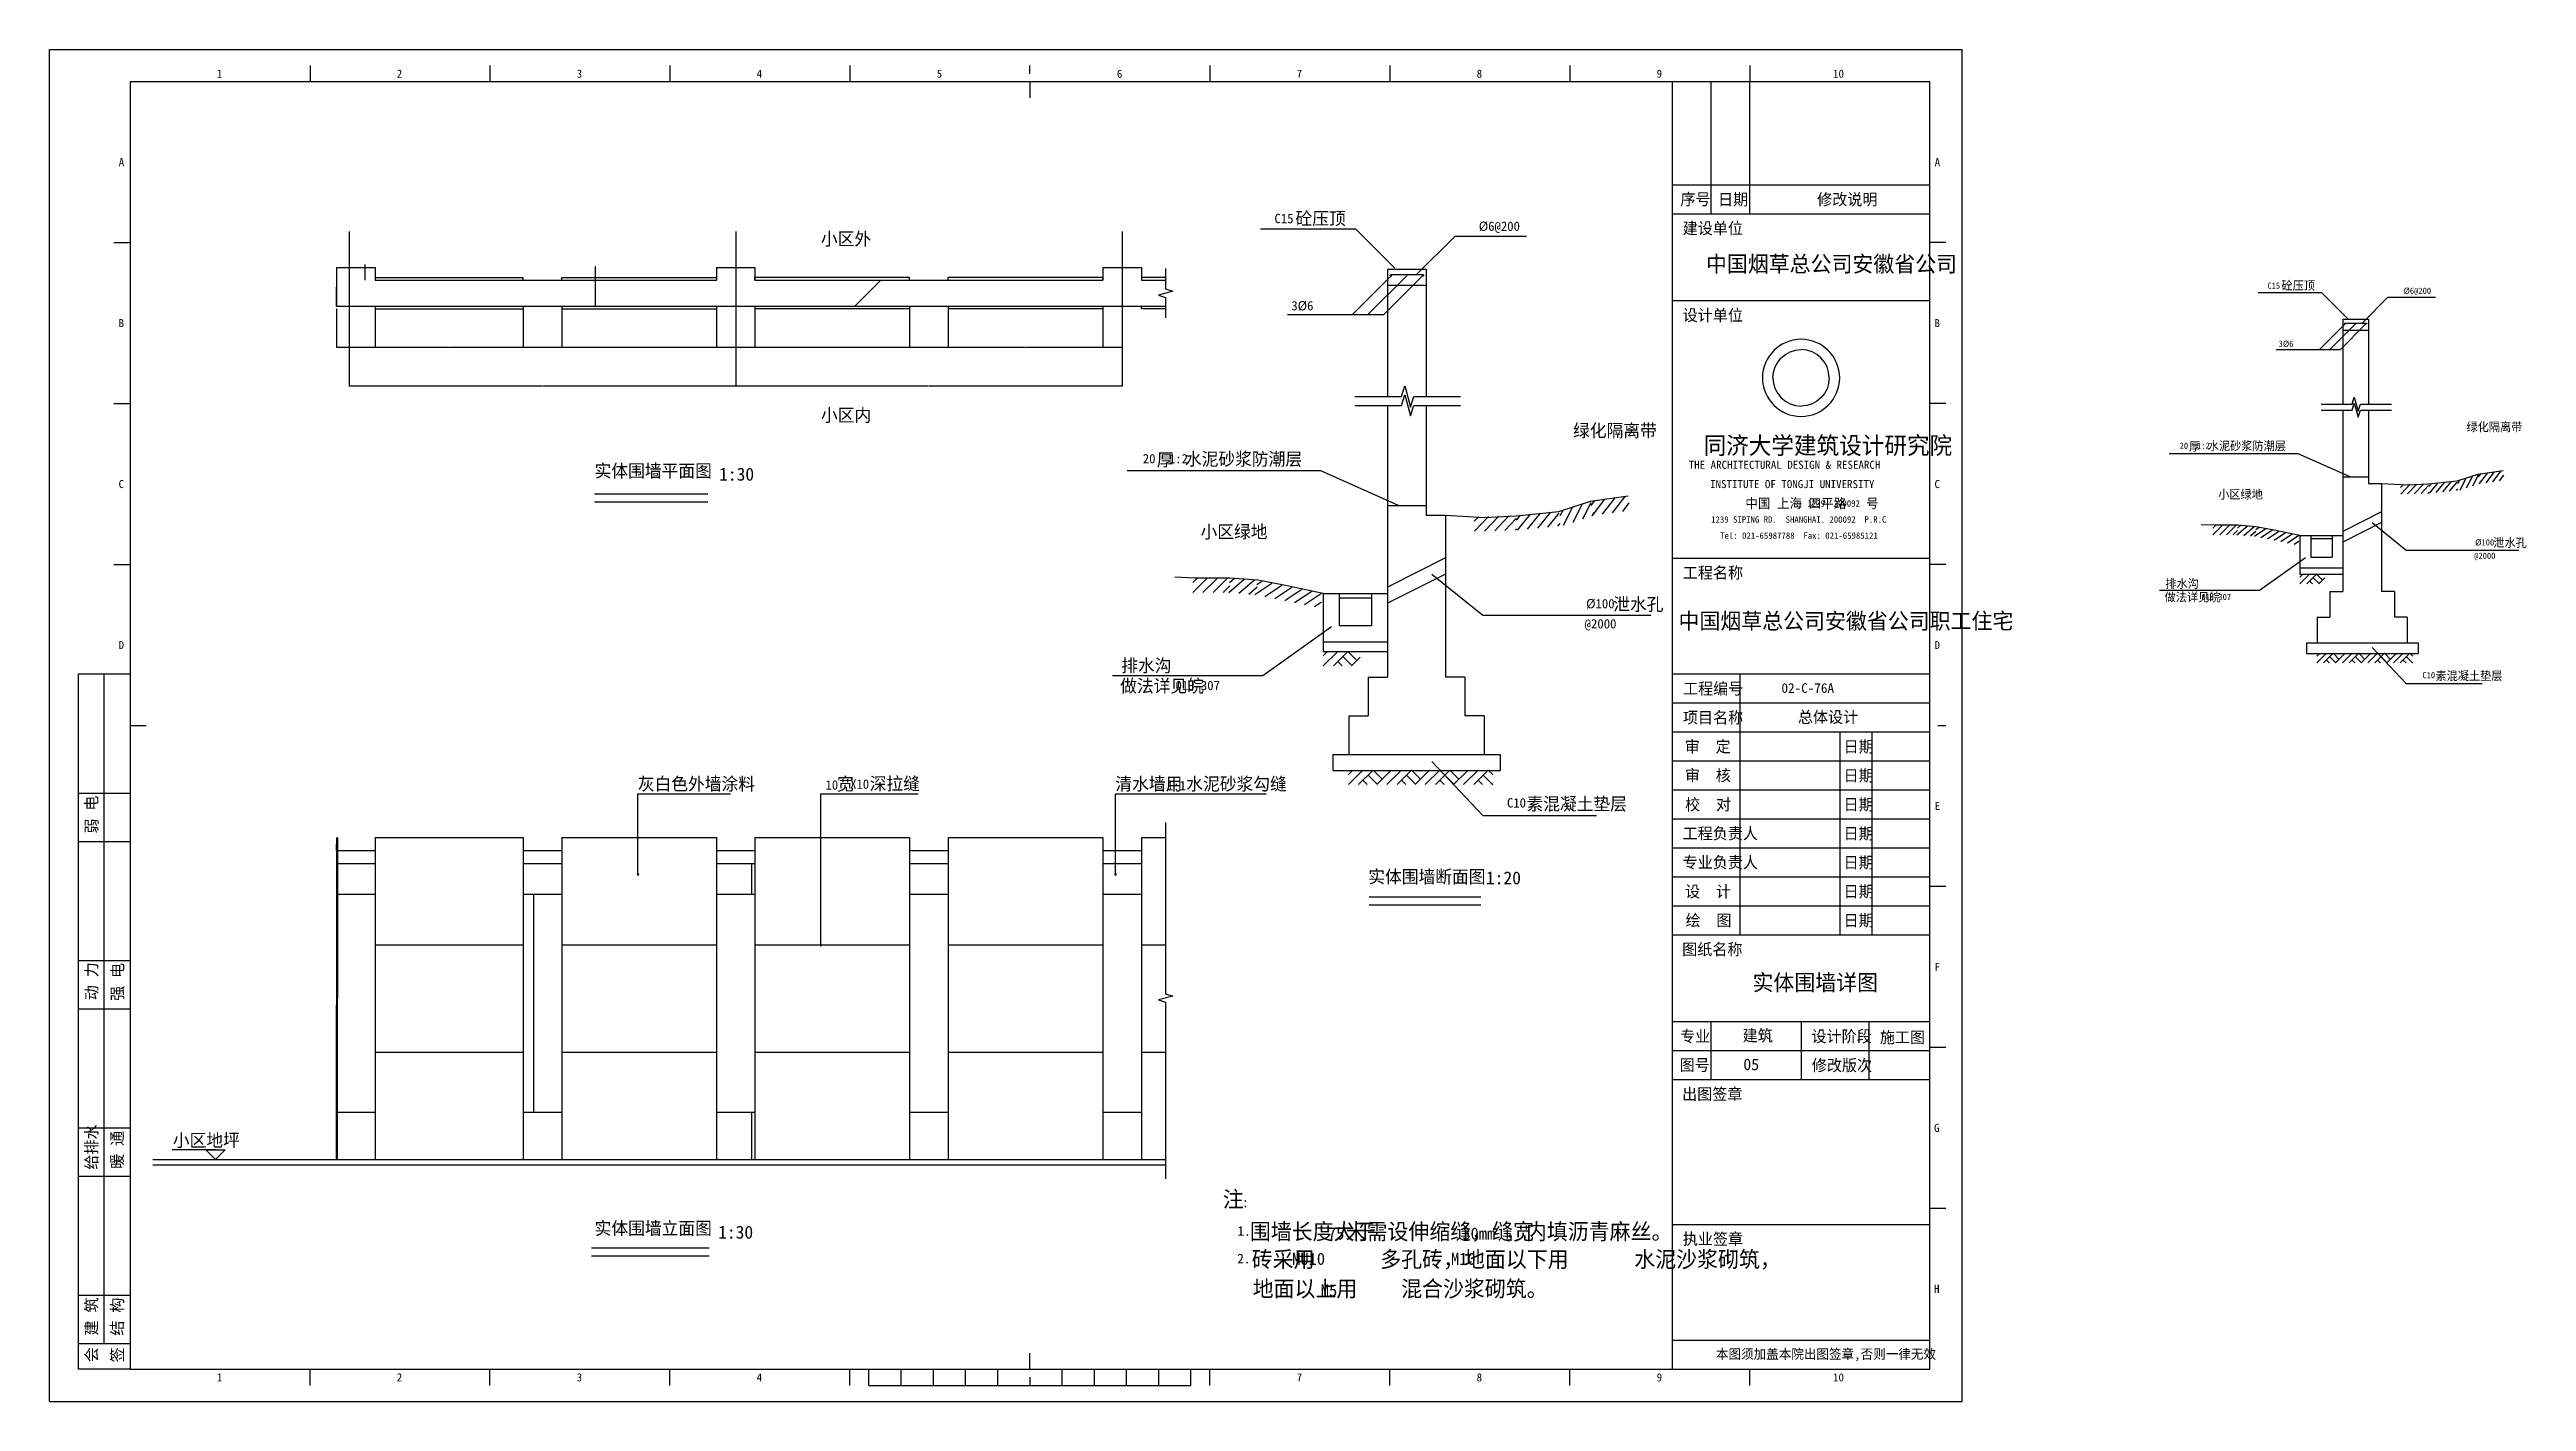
# Model space of a CAD drawing. Header units: metres. Extents: x -1760159 to -1737080, y -1843686 to -1831086.
import ezdxf

# ---------------------------------------------------------------- set-up
doc = ezdxf.new("R2010")
doc.units = ezdxf.units.M
for name, color, linetype in [('DIM-300外', 3, 'Continuous'), ('DOTE', 1, 'Continuous'), ('HATCH', 8, 'Continuous'), ('HATCH2', 9, 'Continuous'), ('HZ', 7, 'Continuous'), ('OTHER', 4, 'Continuous'), ('PUB_DIM', 3, 'Continuous'), ('PUB_HATCH', 7, 'Continuous'), ('PUB_TEXT', 7, 'Continuous'), ('TK', 247, 'Continuous'), ('WALL', 2, 'Continuous')]:
    doc.layers.add(name, color=color, linetype=linetype)
doc.dimstyles.get("Standard").update_dxf_attribs({"dimtxt": 2.5, "dimasz": 2.5, "dimexe": 1.25, "dimexo": 0.625, "dimtad": 1, "dimcen": 2.5, "dimazin": 3, "dimtfac": 1, "dimtmove": 0, "dimatfit": 3})

# ---------------------------------------------------------------- blocks, each defined once
blk = doc.blocks.new('TK-A2')
at = {"layer": 'TK'}
for p, q in [((0, 0), (0, 420)), ((0, 420), (594, 420)), ((594, 0), (594, 420)), ((80.9, 415), (80.9, 410)), ((136.8, 415), (136.8, 410)), ((192.7, 415), (192.7, 410)), ((248.6, 415), (248.6, 410)), ((304.5, 410), (304.5, 405)), ((360.4, 415), (360.4, 410)), ((416.3, 415), (416.3, 410)), ((472.2, 415), (472.2, 410)), ((516, 410), (516, 369)), ((528, 410), (528, 369)), ((528.1, 415), (528.1, 410)), ((504, 378), (584, 378)), ((20, 360), (25, 360)), ((589, 360), (584, 360)), ((20, 310), (25, 310)), ((589, 310), (584, 310)), ((20, 260), (25, 260)), ((589, 260), (584, 260)), ((17, 18), (17, 226)), ((504, 226), (584, 226)), ((525, 226), (525, 145)), ((504, 217), (584, 217)), ((25, 210), (30, 210)), ((556, 208), (556, 145)), ((566, 208), (566, 145)), ((504, 199), (584, 199)), ((9, 189), (25, 189)), ((504, 190), (584, 190)), ((504, 181), (584, 181)), ((9, 174), (25, 174)), ((504, 172), (584, 172)), ((504, 163), (584, 163)), ((504, 154), (584, 154)), ((589, 160), (584, 160)), ((9, 137), (25, 137)), ((9, 122), (25, 122)), ((504, 118), (584, 118)), ((516, 118), (516, 100)), ((544, 118), (544, 100)), ((565, 118), (565, 100)), ((504, 109), (584, 109)), ((589, 110), (584, 110)), ((9, 85), (25, 85)), ((9, 70), (25, 70)), ((504, 55), (584, 55)), ((589, 60), (584, 60)), ((9, 33), (25, 33)), ((9, 18), (25, 18)), ((504, 19), (584, 19)), ((80.9, 5), (80.9, 10)), ((136.8, 5), (136.8, 10)), ((192.7, 5), (192.7, 10)), ((248.6, 5), (248.6, 10)), ((254.5, 5), (254.5, 10)), ((264.5, 5), (264.5, 10)), ((274.5, 5), (274.5, 10)), ((284.5, 5), (284.5, 10)), ((294.5, 5), (294.5, 10)), ((304.5, 10), (304.5, 15)), ((314.5, 5), (314.5, 10)), ((324.5, 5), (324.5, 10)), ((334.5, 5), (334.5, 10)), ((344.5, 5), (344.5, 10)), ((354.5, 5), (354.5, 10)), ((360.4, 5), (360.4, 10)), ((416.3, 5), (416.3, 10)), ((472.2, 5), (472.2, 10)), ((528.1, 5), (528.1, 10)), ((0, 0), (594, 0)), ((254.5, 5), (354.5, 5))]:
    blk.add_line(p, q, dxfattribs=at)
blk.add_lwpolyline([(584, 410), (25, 410), (25, 10), (584, 10)], close=True, dxfattribs=at)
for points in [[(304.5, 412.5), (304.5, 415)], [(504, 410), (504, 10)], [(504, 369), (584, 369)], [(504, 342), (584, 342)], [(504, 262), (584, 262)], [(25, 10), (9, 10), (9, 226), (25, 226)], [(504, 208), (584, 208)], [(586.5, 210), (589, 210)], [(504, 145), (584, 145)], [(504, 100), (584, 100)], [(304.5, 7.5), (304.5, 5)]]:
    blk.add_lwpolyline(points, dxfattribs=at)
blk.add_lwpolyline([(556, 318, 0.41), (544, 330, 0.41), (532, 318, 0.41), (544, 306, 0.41)], format="xyb", close=True, dxfattribs=at)
for points in [[(535.24, 318, -0.41), (544, 326.76, -0.41)], [(552.76, 318, 0.41), (544, 326.76, 0.41)], [(535.24, 318, 0.41), (544, 309.24, 0.41)], [(552.76, 318, -0.41), (544, 309.24, -0.41)]]:
    blk.add_lwpolyline(points, format="xyb", dxfattribs=at)
for s, height, p in [('1', 2.5, (51.94, 411.25)), ('2', 2.5, (107.84, 411.25)), ('3', 2.5, (163.74, 411.25)), ('4', 2.5, (219.64, 411.25)), ('5', 2.5, (275.54, 411.25)), ('6', 2.5, (331.49, 411.2)), ('7', 2.5, (387.34, 411.25)), ('8', 2.5, (443.24, 411.25)), ('9', 2.5, (499.14, 411.25)), ('10', 2.5, (553.92, 411.25)), ('A', 2.5, (21.49, 383.75)), ('A', 2.5, (585.49, 383.75)), ('序号', 3.6, (506.54, 371.7)), ('日期', 3.6, (518.2, 371.64)), ('修改说明', 3.6, (549, 371.64)), ('建设单位', 3.6, (507.24, 362.67)), ('设计单位', 3.6, (507.22, 335.67)), ('B', 2.5, (21.44, 333.75)), ('B', 2.5, (585.44, 333.75)), ('同济大学建筑设计研究院', 5.4, (513.71, 294.3)), ('C', 2.5, (21.44, 283.75)), ('THE ARCHITECTURAL DESIGN & RESEARCH', 2.5, (509.1, 289.75)), ('INSTITUTE OF TONGJI UNIVERSITY', 2.5, (515.76, 283.75)), ('C', 2.5, (585.44, 283.75)), ('中国 上海 四平路   号    ', 3, (526.68, 277.52)), ('1239  200092 ', 2, (545.96, 278)), ('1239 SIPING RD.  SHANGHAI. 200092  P.R.C', 2, (516.07, 273)), ('Tel: 021-65987788  Fax: 021-65985121', 2, (518.86, 268)), ('工程名称', 3.6, (507.27, 255.67)), ('D', 2.5, (21.44, 233.75)), ('D', 2.5, (585.44, 233.75)), ('工程编号', 3.6, (507.33, 219.67)), ('项目名称', 3.6, (507.3, 210.67)), ('审  定', 3.6, (507.88, 201.67)), ('日期', 3.6, (557.2, 201.64)), ('审  核', 3.6, (507.94, 192.7)), ('日期', 3.6, (557.2, 192.64)), ('校  对', 3.6, (507.99, 183.67)), ('日期', 3.6, (557.2, 183.64)), ('E', 2.5, (585.49, 183.75)), ('工程负责人', 3.6, (507.21, 174.67)), ('日期', 3.6, (557.2, 174.64)), ('专业负责人', 3.6, (507.21, 165.67)), ('日期', 3.6, (557.2, 165.64)), ('设  计', 3.6, (507.99, 156.64)), ('日期', 3.6, (557.2, 156.64)), ('绘  图', 3.6, (508.13, 147.67)), ('日期', 3.6, (557.2, 147.64)), ('图纸名称', 3.6, (507.07, 138.67)), ('F', 2.5, (585.49, 133.75)), ('专业', 3.6, (506.43, 111.67)), ('设计阶段', 3.6, (547.22, 111.64)), ('图号', 3.6, (506.29, 102.73)), ('修改版次', 3.6, (547.33, 102.64)), ('出图签章', 3.6, (507.07, 93.7)), ('G', 2.5, (585.29, 83.75)), ('执业签章', 3.6, (507.27, 48.7)), ('H', 2.5, (585.29, 33.75)), ('本图须加盖本院出图签章,否则一律无效', 3, (517.57, 13.25)), ('1', 2.5, (51.94, 6.25)), ('2', 2.5, (107.84, 6.25)), ('3', 2.5, (163.74, 6.25)), ('4', 2.5, (219.64, 6.25)), ('7', 2.5, (387.34, 6.25)), ('8', 2.5, (443.24, 6.25)), ('9', 2.5, (499.14, 6.25)), ('10', 2.5, (553.92, 6.25))]:
    blk.add_text(s, height=height, dxfattribs=at).set_placement(p)
for s, p in [('弱 电', (14.86, 176.42)), ('动 力', (14.83, 124.64)), ('强 电', (22.88, 124.45)), ('给排水', (14.83, 72.02)), ('暖 通', (22.8, 72.28)), ('建 筑', (14.83, 20.5)), ('结 构', (22.83, 20.45)), ('会', (14.83, 12.2)), ('签', (22.83, 12.14))]:
    blk.add_text(s, height=3.6, rotation=90, dxfattribs=at).set_placement(p)
blk = doc.blocks.new('000')
at = {"layer": 'DIM-300外'}
for p, q in [((-1738987.74, -1833352.99), (-1739580.35, -1833352.99)), ((-1738987.74, -1833352.99), (-1738746.11, -1833594.62)), ((-1738370.9, -1833395.06), (-1738612.53, -1833636.7)), ((-1738370.9, -1833395.06), (-1737927.27, -1833395.06)), ((-1738770.01, -1833643.92), (-1739011.64, -1833885.55)), ((-1738674.39, -1833643.92), (-1738916.02, -1833885.55)), ((-1738575.52, -1833643.92), (-1738817.15, -1833885.55)), ((-1738817.15, -1833885.55), (-1739413.22, -1833885.55))]:
    blk.add_line(p, q, dxfattribs=at)
at = {"layer": 'HATCH'}
for p, q in [((-1737726.87, -1835106.19), (-1737529.99, -1835042.39)), ((-1737699.12, -1835191.81), (-1737641.25, -1835078.44)), ((-1737639.19, -1835172.38), (-1737581.32, -1835059.02)), ((-1737579.26, -1835152.96), (-1737527.2, -1835050.98)), ((-1737529.99, -1835042.39), (-1737295.85, -1835010.48)), ((-1737526.34, -1835069.14), (-1737503.23, -1835038.74)), ((-1737517.83, -1835131.56), (-1737440.81, -1835030.23)), ((-1737455.41, -1835123.06), (-1737378.39, -1835021.73)), ((-1737392.99, -1835114.55), (-1737315.96, -1835013.22)), ((-1737330.56, -1835106.04), (-1737290.09, -1835052.79)), ((-1738253.05, -1835166.77), (-1738226.78, -1835139.05)), ((-1738251.36, -1835229.74), (-1738163.8, -1835137.36)), ((-1738189.82, -1835143.41), (-1737992.93, -1835132.78)), ((-1738188.38, -1835228.05), (-1738100.83, -1835135.67)), ((-1738125.4, -1835226.36), (-1738037.85, -1835133.98)), ((-1738062.42, -1835224.67), (-1737992.45, -1835150.84)), ((-1737999.45, -1835222.99), (-1737990.76, -1835213.82)), ((-1737992.93, -1835132.78), (-1737726.87, -1835106.19)), ((-1737990.25, -1835159.64), (-1737966.07, -1835130.09)), ((-1737983.98, -1835222.33), (-1737903.38, -1835123.83)), ((-1737921.3, -1835216.07), (-1737840.69, -1835117.56)), ((-1737858.61, -1835209.8), (-1737778, -1835111.3)), ((-1737795.92, -1835203.54), (-1737725.72, -1835117.74)), ((-1737733.23, -1835197.27), (-1737719.45, -1835180.43)), ((-1737718.55, -1835131.87), (-1737701.18, -1835097.87)), ((-1737519.33, -1835133.54), (-1737507.78, -1835110.91))]:
    blk.add_line(p, q, dxfattribs=at)
at = {"layer": 'HATCH2'}
for p, q in [((-1740001.17, -1835609.98), (-1739910.96, -1835520.19)), ((-1740001.02, -1835546.98), (-1739973.96, -1835520.04)), ((-1739771.03, -1835520.51), (-1739988.27, -1835520.51)), ((-1739938.17, -1835610.12), (-1739847.96, -1835520.33)), ((-1739875.17, -1835610.27), (-1739784.96, -1835520.48)), ((-1739777.73, -1835610.26), (-1739681.28, -1835527.2)), ((-1739773.04, -1835547.43), (-1739744.11, -1835522.52)), ((-1739597.77, -1835533.43), (-1739771.03, -1835520.51)), ((-1739714.9, -1835614.94), (-1739618.46, -1835531.89)), ((-1739603.12, -1835559.89), (-1739571.3, -1835538.78)), ((-1739434.84, -1835564.44), (-1739597.77, -1835533.43)), ((-1739812.17, -1835610.41), (-1739771.15, -1835569.58)), ((-1739652.08, -1835619.63), (-1739600.91, -1835575.56)), ((-1739615.6, -1835621.64), (-1739509.55, -1835551.26)), ((-1739553.85, -1835634.13), (-1739447.8, -1835563.75)), ((-1739492.1, -1835646.61), (-1739386.05, -1835576.24)), ((-1739190.84, -1835615.71), (-1739434.84, -1835564.44)), ((-1739430.35, -1835659.1), (-1739324.3, -1835588.72)), ((-1739368.6, -1835671.59), (-1739262.55, -1835601.21)), ((-1739306.85, -1835684.07), (-1739200.8, -1835613.69)), ((-1739245.1, -1835696.56), (-1739201.32, -1835667.5))]:
    blk.add_line(p, q, dxfattribs=at)
at = {"layer": 'OTHER'}
for p, q in [((-1738994.28, -1834391.8), (-1738705.6, -1834391.8)), ((-1738994.28, -1834447.36), (-1738705.6, -1834447.36)), ((-1738705.6, -1834391.8), (-1738684.6, -1834325.8)), ((-1738705.6, -1834447.36), (-1738684.6, -1834381.36)), ((-1738684.6, -1834325.8), (-1738648.6, -1834457.8)), ((-1738684.6, -1834381.36), (-1738648.6, -1834513.36)), ((-1738648.6, -1834457.8), (-1738627.6, -1834391.8)), ((-1738648.6, -1834513.36), (-1738627.6, -1834447.36)), ((-1738627.6, -1834391.8), (-1738338.93, -1834391.8)), ((-1738627.6, -1834447.36), (-1738338.93, -1834447.36)), ((-1738430.84, -1835129.7), (-1738189.82, -1835143.41)), ((-1739988.27, -1835520.51), (-1740112.4, -1835515.34)), ((-1738430.84, -1835395.43), (-1738790.84, -1835577.29)), ((-1738430.84, -1835495.43), (-1738790.84, -1835677.29)), ((-1739090.84, -1835615.71), (-1738890.84, -1835615.71)), ((-1739090.84, -1835643.68), (-1738890.84, -1835643.68))]:
    blk.add_line(p, q, dxfattribs=at)
at = {"layer": 'PUB_DIM'}
for p, q in [((-1739206.55, -1834854.94), (-1740407.83, -1834854.94)), ((-1738724.05, -1835069.7), (-1739206.55, -1834854.94)), ((-1739138.72, -1835823.84), (-1739566.21, -1836128.19)), ((-1739566.21, -1836128.19), (-1740499.87, -1836128.19))]:
    blk.add_line(p, q, dxfattribs=at)
for points in [[(-1738517.21, -1835495.5), (-1738200.12, -1835750.64), (-1737155.41, -1835750.64)], [(-1738517.21, -1836659.24), (-1738200.12, -1836995), (-1737493.31, -1836995)]]:
    blk.add_lwpolyline(points, dxfattribs=at)
at = {"layer": 'PUB_HATCH'}
for p, q in [((-1739190.84, -1836002.71), (-1739163.84, -1835975.71)), ((-1739190.84, -1836065.71), (-1739100.84, -1835975.71)), ((-1739127.84, -1836065.71), (-1739037.84, -1835975.71)), ((-1739037.84, -1835975.71), (-1738981.59, -1836031.96)), ((-1739100.84, -1836038.71), (-1739073.84, -1836065.71)), ((-1739069.34, -1836007.21), (-1739013.09, -1836063.46)), ((-1739015.34, -1836065.71), (-1738960.49, -1836010.85)), ((-1739034.06, -1836740.42), (-1739007.06, -1836713.42)), ((-1739034.06, -1836803.42), (-1738944.06, -1836713.42)), ((-1738971.06, -1836803.42), (-1738881.06, -1836713.42)), ((-1738912.56, -1836744.92), (-1738856.31, -1836801.17)), ((-1738881.06, -1836713.42), (-1738824.81, -1836769.67)), ((-1738858.56, -1836803.42), (-1738768.56, -1836713.42)), ((-1738795.56, -1836803.42), (-1738705.56, -1836713.42)), ((-1738732.56, -1836803.42), (-1738642.56, -1836713.42)), ((-1738674.06, -1836744.92), (-1738617.81, -1836801.17)), ((-1738642.56, -1836713.42), (-1738586.31, -1836769.67)), ((-1738620.06, -1836803.42), (-1738530.06, -1836713.42)), ((-1738557.06, -1836803.42), (-1738467.06, -1836713.42)), ((-1738494.06, -1836803.42), (-1738404.06, -1836713.42)), ((-1738435.56, -1836744.92), (-1738379.31, -1836801.17)), ((-1738404.06, -1836713.42), (-1738347.81, -1836769.67)), ((-1738381.56, -1836803.42), (-1738291.56, -1836713.42)), ((-1738318.56, -1836803.42), (-1738228.56, -1836713.42)), ((-1738255.56, -1836803.42), (-1738165.56, -1836713.42)), ((-1738197.06, -1836744.92), (-1738140.81, -1836801.17)), ((-1738165.56, -1836713.42), (-1738137.7, -1836741.28)), ((-1738944.06, -1836776.42), (-1738917.06, -1836803.42)), ((-1738705.56, -1836776.42), (-1738678.56, -1836803.42)), ((-1738467.06, -1836776.42), (-1738440.06, -1836803.42)), ((-1738228.56, -1836776.42), (-1738201.56, -1836803.42)), ((-1738143.06, -1836803.42), (-1738137.7, -1836798.05))]:
    blk.add_line(p, q, dxfattribs=at)
at = {"layer": 'PUB_TEXT'}
blk.add_lwpolyline([(-1738765.49, -1833643.76), (-1738770.08, -1833643.76, -0.95), (-1738770.88, -1833635.07), (-1738570.81, -1833635.07, -0.95), (-1738571.61, -1833643.76), (-1738576.2, -1833643.76)], format="xyb", dxfattribs=at)
for points in [[(-1738771.7, -1833639.25, 1), (-1738768.7, -1833639.25, 1)], [(-1738672.41, -1833639.25, 1), (-1738669.41, -1833639.25, 1)], [(-1738569.99, -1833639.25, -1), (-1738572.99, -1833639.25, -1)]]:
    blk.add_lwpolyline(points, format="xyb", close=True, dxfattribs=at)
at = {"layer": 'WALL'}
for p, q in [((-1738790.84, -1833600.22), (-1738790.84, -1834391.8)), ((-1738790.84, -1833600.22), (-1738550.84, -1833600.22)), ((-1738550.84, -1833600.22), (-1738550.84, -1834391.8)), ((-1738790.84, -1833700.22), (-1738550.84, -1833700.22)), ((-1738790.84, -1834447.36), (-1738790.84, -1836135.71)), ((-1738550.84, -1834447.36), (-1738550.84, -1835129.7)), ((-1738790.84, -1835069.7), (-1738550.84, -1835069.7)), ((-1738550.84, -1835129.7), (-1738430.84, -1835129.7)), ((-1738430.84, -1835129.7), (-1738430.84, -1836135.71)), ((-1739190.84, -1835615.71), (-1739090.84, -1835615.71)), ((-1739190.84, -1835615.71), (-1739190.84, -1835975.71)), ((-1739090.84, -1835615.71), (-1739090.84, -1835815.71)), ((-1738890.84, -1835615.71), (-1738890.84, -1835815.71)), ((-1738890.84, -1835615.71), (-1738790.84, -1835615.71)), ((-1739090.84, -1835815.71), (-1738890.84, -1835815.71)), ((-1739190.84, -1835915.71), (-1738790.84, -1835915.71)), ((-1739190.84, -1835975.71), (-1738790.84, -1835975.71)), ((-1738910.84, -1836135.71), (-1738790.84, -1836135.71)), ((-1738910.84, -1836135.71), (-1738910.84, -1836375.71)), ((-1738310.84, -1836135.71), (-1738430.84, -1836135.71)), ((-1738310.84, -1836135.71), (-1738310.84, -1836375.71)), ((-1739030.84, -1836375.71), (-1738910.84, -1836375.71)), ((-1739030.84, -1836375.71), (-1739030.84, -1836615.71)), ((-1738190.84, -1836375.71), (-1738310.84, -1836375.71)), ((-1738190.84, -1836375.71), (-1738190.84, -1836615.71)), ((-1739130.84, -1836615.71), (-1738090.84, -1836615.71)), ((-1739130.84, -1836615.71), (-1739130.84, -1836715.71)), ((-1738090.84, -1836615.71), (-1738090.84, -1836715.71)), ((-1739130.84, -1836715.71), (-1738090.84, -1836715.71))]:
    blk.add_line(p, q, dxfattribs=at)
at = {"layer": 'PUB_TEXT'}
for s, height, p in [('砼压顶', 80, (-1739363.04, -1833325.62)), ('C15', 58, (-1739493.8, -1833315.39)), ('%%c6@200', 58, (-1738224.74, -1833363.23)), ('3%%c6', 58, (-1739388.99, -1833857.35)), ('绿化隔离带', 80, (-1737638.94, -1834643.82)), ('20', 58, (-1740311.57, -1834807.4)), ('厚', 80, (-1740224.74, -1834824.99)), ('1:2', 58, (-1740149.33, -1834807.4)), ('水泥砂浆防潮层', 80, (-1740050.01, -1834820.6)), ('小区绿地', 80, (-1739952.94, -1835272.39)), ('%%c100', 58, (-1737557.92, -1835708.37)), ('泄水孔', 80, (-1737389.14, -1835722.93)), ('@2000', 58, (-1737566.97, -1835833.32)), ('做法详见皖', 80, (-1740452.12, -1836230.47)), ('排水沟', 80, (-1740445.32, -1836104.39)), ('01J-307', 58, (-1740108.48, -1836216.78)), ('C10', 58, (-1738049.61, -1836946)), ('素混凝土垫层', 80, (-1737928.49, -1836963.19))]:
    blk.add_text(s, height=height, dxfattribs=at).set_placement(p)
blk = doc.blocks.new('*D1')
for p, q in [((-1753766.02, -1833740.71), (-1753766.02, -1834222.43)), ((-1750166.02, -1833740.71), (-1750166.02, -1834222.43)), ((-1751968.02, -1834222.43), (-1753766.27, -1834222.43)), ((-1750165.77, -1834222.43), (-1751964.02, -1834222.43))]:
    blk.add_line(p, q)
at = {"layer": 'Defpoints'}
for p in [(-1753766.02, -1833740.71), (-1750166.02, -1833740.71), (-1750166.02, -1834222.43)]:
    blk.add_point(p, dxfattribs=at)
at = {"layer": 'PUB_DIM', "insert": (-1751966.02, -1834222.43), "char_height": 1, "attachment_point": 5}
blk.add_mtext('3600', dxfattribs=at)
blk = doc.blocks.new('*D2')
for p, q in [((-1757366.02, -1833740.71), (-1757366.02, -1834222.43)), ((-1753766.02, -1833740.71), (-1753766.02, -1834222.43)), ((-1755568.02, -1834222.43), (-1757366.27, -1834222.43)), ((-1753765.77, -1834222.43), (-1755564.02, -1834222.43))]:
    blk.add_line(p, q)
at = {"layer": 'Defpoints'}
for p in [(-1757366.02, -1833740.71), (-1753766.02, -1833740.71), (-1753766.02, -1834222.43)]:
    blk.add_point(p, dxfattribs=at)
at = {"layer": 'PUB_DIM', "insert": (-1755566.02, -1834222.43), "char_height": 1, "attachment_point": 5}
blk.add_mtext('3600', dxfattribs=at)
blk = doc.blocks.new('*D3')
for p, q in [((-1757486.02, -1838431.23), (-1757486.02, -1838491.23)), ((-1757486.27, -1838491.23), (-1757486.52, -1838491.23)), ((-1757486.02, -1838551.23), (-1757486.02, -1838491.23)), ((-1757486.02, -1838491.23), (-1757486.02, -1838491.23)), ((-1757485.77, -1838491.23), (-1757485.52, -1838491.23))]:
    blk.add_line(p, q)
at = {"layer": 'Defpoints'}
for p in [(-1757486.02, -1838431.23), (-1757486.02, -1838491.23), (-1757486.02, -1838551.23)]:
    blk.add_point(p, dxfattribs=at)
at = {"layer": 'PUB_DIM', "insert": (-1757486.02, -1838490.105), "char_height": 1, "attachment_point": 5}
blk.add_mtext('0', dxfattribs=at)
blk = doc.blocks.new('*D4')
for p, q in [((-1757486.02, -1838551.23), (-1757486.02, -1839991.23)), ((-1757486.27, -1839991.23), (-1757486.52, -1839991.23)), ((-1757486.02, -1841431.23), (-1757486.02, -1839991.23)), ((-1757486.02, -1839991.23), (-1757486.02, -1839991.23)), ((-1757485.77, -1839991.23), (-1757485.52, -1839991.23))]:
    blk.add_line(p, q)
at = {"layer": 'Defpoints'}
for p in [(-1757486.02, -1838551.23), (-1757486.02, -1839991.23), (-1757486.02, -1841431.23)]:
    blk.add_point(p, dxfattribs=at)
at = {"layer": 'PUB_DIM', "insert": (-1757486.02, -1839990.105), "char_height": 1, "attachment_point": 5}
blk.add_mtext('0', dxfattribs=at)
blk = doc.blocks.new('*D5')
for p, q in [((-1757477.58, -1838431.23), (-1757477.58, -1839931.23)), ((-1757477.83, -1839931.23), (-1757478.08, -1839931.23)), ((-1757477.58, -1841431.23), (-1757477.58, -1839931.23)), ((-1757477.58, -1839931.23), (-1757477.58, -1839931.23)), ((-1757477.33, -1839931.23), (-1757477.08, -1839931.23))]:
    blk.add_line(p, q)
at = {"layer": 'Defpoints'}
for p in [(-1757477.58, -1838431.23), (-1757477.58, -1839931.23), (-1757477.58, -1841431.23)]:
    blk.add_point(p, dxfattribs=at)
at = {"layer": 'PUB_DIM', "insert": (-1757477.58, -1839930.105), "char_height": 1, "attachment_point": 5}
blk.add_mtext('0', dxfattribs=at)
blk = doc.blocks.new('*D6')
for p, q in [((-1757486.02, -1833116.8), (-1757486.02, -1833296.8)), ((-1757486.27, -1833296.8), (-1757486.52, -1833296.8)), ((-1757486.02, -1833476.8), (-1757486.02, -1833296.8)), ((-1757486.02, -1833296.8), (-1757486.02, -1833296.8)), ((-1757485.77, -1833296.8), (-1757485.52, -1833296.8))]:
    blk.add_line(p, q)
at = {"layer": 'Defpoints'}
for p in [(-1757486.02, -1833116.8), (-1757486.02, -1833296.8), (-1757486.02, -1833476.8)]:
    blk.add_point(p, dxfattribs=at)
at = {"layer": 'PUB_DIM', "insert": (-1757486.02, -1833295.675), "char_height": 1, "attachment_point": 5}
blk.add_mtext('0', dxfattribs=at)
blk = doc.blocks.new('*D7')
for p, q in [((-1757218.42, -1833089.55), (-1757218.67, -1833089.55)), ((-1757218.17, -1833116.8), (-1757218.17, -1833089.55)), ((-1757218.17, -1833236.8), (-1757218.17, -1833089.55)), ((-1757218.17, -1833089.55), (-1757218.17, -1833089.55)), ((-1757217.92, -1833089.55), (-1757217.67, -1833089.55))]:
    blk.add_line(p, q)
at = {"layer": 'Defpoints'}
for p in [(-1757218.17, -1833089.55), (-1757218.17, -1833116.8), (-1757218.17, -1833236.8)]:
    blk.add_point(p, dxfattribs=at)
at = {"layer": 'PUB_DIM', "insert": (-1757218.17, -1833088.425), "char_height": 1, "attachment_point": 5}
blk.add_mtext('0', dxfattribs=at)
blk = doc.blocks.new('*D8')
for p, q in [((-1757486.02, -1833501.8), (-1757486.02, -1833859.63)), ((-1757366.02, -1833501.8), (-1757366.02, -1833859.63)), ((-1757485.77, -1833859.63), (-1757427.52, -1833859.63)), ((-1757424.52, -1833859.63), (-1757366.27, -1833859.63))]:
    blk.add_line(p, q)
at = {"layer": 'Defpoints'}
for p in [(-1757486.02, -1833501.8), (-1757366.02, -1833501.8), (-1757486.02, -1833859.63)]:
    blk.add_point(p, dxfattribs=at)
at = {"layer": 'PUB_DIM', "insert": (-1757426.02, -1833859.63), "char_height": 1, "attachment_point": 5}
blk.add_mtext('120', dxfattribs=at)
blk = doc.blocks.new('*D9')
for p, q in [((-1757366.02, -1833501.8), (-1757366.02, -1833859.63)), ((-1757126.02, -1833501.8), (-1757126.02, -1833859.63)), ((-1757365.77, -1833859.63), (-1757247.52, -1833859.63)), ((-1757244.52, -1833859.63), (-1757126.27, -1833859.63))]:
    blk.add_line(p, q)
at = {"layer": 'Defpoints'}
for p in [(-1757366.02, -1833501.8), (-1757126.02, -1833501.8), (-1757366.02, -1833859.63)]:
    blk.add_point(p, dxfattribs=at)
at = {"layer": 'PUB_DIM', "insert": (-1757246.02, -1833859.63), "char_height": 1, "attachment_point": 5}
blk.add_mtext('240', dxfattribs=at)
blk = doc.blocks.new('*D10')
for p, q in [((-1757126.02, -1833501.8), (-1757126.02, -1833859.63)), ((-1755746.02, -1833501.8), (-1755746.02, -1833859.63)), ((-1757125.77, -1833859.63), (-1756438.02, -1833859.63)), ((-1756434.02, -1833859.63), (-1755746.27, -1833859.63))]:
    blk.add_line(p, q)
at = {"layer": 'Defpoints'}
for p in [(-1757126.02, -1833501.8), (-1755746.02, -1833501.8), (-1757126.02, -1833859.63)]:
    blk.add_point(p, dxfattribs=at)
at = {"layer": 'PUB_DIM', "insert": (-1756436.02, -1833859.63), "char_height": 1, "attachment_point": 5}
blk.add_mtext('1380', dxfattribs=at)
blk = doc.blocks.new('*D11')
for p, q in [((-1755746.02, -1833501.8), (-1755746.02, -1833859.63)), ((-1755386.02, -1833501.8), (-1755386.02, -1833859.63)), ((-1755745.77, -1833859.63), (-1755567.52, -1833859.63)), ((-1755564.52, -1833859.63), (-1755386.27, -1833859.63))]:
    blk.add_line(p, q)
at = {"layer": 'Defpoints'}
for p in [(-1755746.02, -1833501.8), (-1755386.02, -1833501.8), (-1755746.02, -1833859.63)]:
    blk.add_point(p, dxfattribs=at)
at = {"layer": 'PUB_DIM', "insert": (-1755566.02, -1833859.63), "char_height": 1, "attachment_point": 5}
blk.add_mtext('360', dxfattribs=at)
blk = doc.blocks.new('*D12')
for p, q in [((-1755386.02, -1833501.8), (-1755386.02, -1833859.63)), ((-1753946.02, -1833501.8), (-1753946.02, -1833859.63)), ((-1755385.77, -1833859.63), (-1754668.02, -1833859.63)), ((-1754664.02, -1833859.63), (-1753946.27, -1833859.63))]:
    blk.add_line(p, q)
at = {"layer": 'Defpoints'}
for p in [(-1755386.02, -1833501.8), (-1753946.02, -1833501.8), (-1755386.02, -1833859.63)]:
    blk.add_point(p, dxfattribs=at)
at = {"layer": 'PUB_DIM', "insert": (-1754666.02, -1833859.63), "char_height": 1, "attachment_point": 5}
blk.add_mtext('1440', dxfattribs=at)
blk = doc.blocks.new('*D13')
for p, q in [((-1753946.02, -1833501.8), (-1753946.02, -1833859.63)), ((-1753766.02, -1833501.8), (-1753766.02, -1833859.63)), ((-1753945.77, -1833859.63), (-1753857.52, -1833859.63)), ((-1753854.52, -1833859.63), (-1753766.27, -1833859.63))]:
    blk.add_line(p, q)
at = {"layer": 'Defpoints'}
for p in [(-1753946.02, -1833501.8), (-1753766.02, -1833501.8), (-1753946.02, -1833859.63)]:
    blk.add_point(p, dxfattribs=at)
at = {"layer": 'PUB_DIM', "insert": (-1753856.02, -1833859.63), "char_height": 1, "attachment_point": 5}
blk.add_mtext('180', dxfattribs=at)
blk = doc.blocks.new('*D14')
for p, q in [((-1753766.02, -1833501.8), (-1753766.02, -1833859.63)), ((-1753586.02, -1833501.8), (-1753586.02, -1833859.63)), ((-1753765.77, -1833859.63), (-1753677.52, -1833859.63)), ((-1753674.52, -1833859.63), (-1753586.27, -1833859.63))]:
    blk.add_line(p, q)
at = {"layer": 'Defpoints'}
for p in [(-1753766.02, -1833501.8), (-1753586.02, -1833501.8), (-1753766.02, -1833859.63)]:
    blk.add_point(p, dxfattribs=at)
at = {"layer": 'PUB_DIM', "insert": (-1753676.02, -1833859.63), "char_height": 1, "attachment_point": 5}
blk.add_mtext('180', dxfattribs=at)
blk = doc.blocks.new('*D15')
for p, q in [((-1753586.02, -1833501.8), (-1753586.02, -1833859.63)), ((-1752146.02, -1833501.8), (-1752146.02, -1833859.63)), ((-1753585.77, -1833859.63), (-1752868.02, -1833859.63)), ((-1752864.02, -1833859.63), (-1752146.27, -1833859.63))]:
    blk.add_line(p, q)
at = {"layer": 'Defpoints'}
for p in [(-1753586.02, -1833501.8), (-1752146.02, -1833501.8), (-1753586.02, -1833859.63)]:
    blk.add_point(p, dxfattribs=at)
at = {"layer": 'PUB_DIM', "insert": (-1752866.02, -1833859.63), "char_height": 1, "attachment_point": 5}
blk.add_mtext('1440', dxfattribs=at)
blk = doc.blocks.new('*D16')
for p, q in [((-1752146.02, -1833501.8), (-1752146.02, -1833859.63)), ((-1751786.02, -1833501.8), (-1751786.02, -1833859.63)), ((-1752145.77, -1833859.63), (-1751967.52, -1833859.63)), ((-1751964.52, -1833859.63), (-1751786.27, -1833859.63))]:
    blk.add_line(p, q)
at = {"layer": 'Defpoints'}
for p in [(-1752146.02, -1833501.8), (-1751786.02, -1833501.8), (-1752146.02, -1833859.63)]:
    blk.add_point(p, dxfattribs=at)
at = {"layer": 'PUB_DIM', "insert": (-1751966.02, -1833859.63), "char_height": 1, "attachment_point": 5}
blk.add_mtext('360', dxfattribs=at)
blk = doc.blocks.new('*D17')
for p, q in [((-1751786.02, -1833501.8), (-1751786.02, -1833859.63)), ((-1750346.02, -1833501.8), (-1750346.02, -1833859.63)), ((-1751785.77, -1833859.63), (-1751068.02, -1833859.63)), ((-1751064.02, -1833859.63), (-1750346.27, -1833859.63))]:
    blk.add_line(p, q)
at = {"layer": 'Defpoints'}
for p in [(-1751786.02, -1833501.8), (-1750346.02, -1833501.8), (-1751786.02, -1833859.63)]:
    blk.add_point(p, dxfattribs=at)
at = {"layer": 'PUB_DIM', "insert": (-1751066.02, -1833859.63), "char_height": 1, "attachment_point": 5}
blk.add_mtext('1440', dxfattribs=at)
blk = doc.blocks.new('*D18')
for p, q in [((-1750346.02, -1833501.8), (-1750346.02, -1833859.63)), ((-1750166.02, -1833501.8), (-1750166.02, -1833859.63)), ((-1750345.77, -1833859.63), (-1750257.52, -1833859.63)), ((-1750254.52, -1833859.63), (-1750166.27, -1833859.63))]:
    blk.add_line(p, q)
at = {"layer": 'Defpoints'}
for p in [(-1750346.02, -1833501.8), (-1750166.02, -1833501.8), (-1750346.02, -1833859.63)]:
    blk.add_point(p, dxfattribs=at)
at = {"layer": 'PUB_DIM', "insert": (-1750256.02, -1833859.63), "char_height": 1, "attachment_point": 5}
blk.add_mtext('180', dxfattribs=at)
blk = doc.blocks.new('*D19')
for p, q in [((-1755071.18, -1833107.27), (-1755071.43, -1833107.27)), ((-1755070.93, -1833236.8), (-1755070.93, -1833107.27)), ((-1755070.93, -1833476.8), (-1755070.93, -1833107.27)), ((-1755070.93, -1833107.27), (-1755070.93, -1833107.27)), ((-1755070.68, -1833107.27), (-1755070.43, -1833107.27))]:
    blk.add_line(p, q)
at = {"layer": 'Defpoints'}
for p in [(-1755070.93, -1833107.27), (-1755070.93, -1833236.8), (-1755070.93, -1833476.8)]:
    blk.add_point(p, dxfattribs=at)
at = {"layer": 'PUB_DIM', "insert": (-1755070.93, -1833106.145), "char_height": 1, "attachment_point": 5}
blk.add_mtext('0', dxfattribs=at)

msp = doc.modelspace()

# ---------------------------------------------------------------- hatches: boundary and pattern name
at = {"layer": 'HATCH'}
h = msp.add_hatch(dxfattribs=at)
h.set_pattern_fill('ANSI31', scale=1500)
h.paths.add_polyline_path([(-1757126.02, -1833236.8), (-1757126.02, -1833116.8), (-1757366.02, -1833116.8), (-1757366.02, -1833476.8), (-1753766.02, -1833476.8), (-1753766.02, -1833116.8), (-1753946.02, -1833116.8), (-1753946.02, -1833236.8)])
h.paths.add_polyline_path([(-1753586.02, -1833236.8), (-1753586.02, -1833211.8), (-1753586.02, -1833116.8), (-1753766.02, -1833116.8), (-1753766.02, -1833476.8), (-1750166.02, -1833476.8), (-1750166.02, -1833116.8), (-1750346.02, -1833116.8), (-1750346.02, -1833236.8)])
h.paths.add_polyline_path([(-1749986.02, -1833236.8), (-1749986.02, -1833211.8), (-1749986.02, -1833116.8), (-1750166.02, -1833116.8), (-1750166.02, -1833476.8), (-1749760.27, -1833476.8), (-1749760.27, -1833434.3), (-1749870.27, -1833399.3), (-1749650.27, -1833339.3), (-1749760.27, -1833304.3), (-1749760.27, -1833236.8)])
h.paths.add_polyline_path([(-1757366.02, -1833116.8), (-1757486.02, -1833116.8), (-1757486.02, -1833476.8), (-1757366.02, -1833476.8)])
h = msp.add_hatch(dxfattribs=at)
h.set_pattern_fill('LINE', scale=500)
h.paths.add_polyline_path([(-1757126.02, -1838671.23), (-1757126.02, -1838551.23), (-1757486.02, -1838551.23), (-1757486.02, -1838671.23)])
h.paths.add_polyline_path([(-1755386.02, -1838671.23), (-1755386.02, -1838551.23), (-1755746.02, -1838551.23), (-1755746.02, -1838671.23)])
h.paths.add_polyline_path([(-1753586.02, -1838671.23), (-1753586.02, -1838551.23), (-1753946.02, -1838551.23), (-1753946.02, -1838671.23)])
h.paths.add_polyline_path([(-1751786.02, -1838671.23), (-1751786.02, -1838551.23), (-1752146.02, -1838551.23), (-1752146.02, -1838671.23)])
h.paths.add_polyline_path([(-1750346.02, -1838551.23), (-1750346.02, -1838671.23), (-1749986.02, -1838671.23), (-1749986.02, -1838551.23)])
h = msp.add_hatch(dxfattribs=at)
h.set_pattern_fill('AR-B816', scale=10)
h.paths.add_polyline_path([(-1755746.02, -1841431.23), (-1755386.02, -1841431.23), (-1755386.02, -1838671.23), (-1755746.02, -1838671.23)])
h.paths.add_polyline_path([(-1757486.02, -1841431.23), (-1757126.02, -1841431.23), (-1757126.02, -1838671.23), (-1757486.02, -1838671.23)])
h.paths.add_polyline_path([(-1753586.02, -1838671.23), (-1753946.02, -1838671.23), (-1753946.02, -1841431.23), (-1753586.02, -1841431.23)])
h.paths.add_polyline_path([(-1751786.02, -1838671.23), (-1752146.02, -1838671.23), (-1752146.02, -1841431.23), (-1751786.02, -1841431.23)])
h.paths.add_polyline_path([(-1749986.02, -1838671.23), (-1750346.02, -1838671.23), (-1750346.02, -1841431.23), (-1749986.02, -1841431.23)])

# ---------------------------------------------------------------- linework, layer by layer
at = {"layer": 'DOTE'}
for p, q in [((-1757366.02, -1832782.1), (-1757366.02, -1833830.94)), ((-1753766.02, -1832782.1), (-1753766.02, -1833830.94)), ((-1750166.02, -1832782.1), (-1750166.02, -1833830.94))]:
    msp.add_line(p, q, dxfattribs=at)
at = {"layer": 'HATCH'}
msp.add_lwpolyline([(-1759197.17, -1841481.23), (-1749760.27, -1841481.23)], dxfattribs=at)
at = {"layer": 'OTHER'}
for p, q in [((-1749760.27, -1833127.8), (-1749760.27, -1833317.8)), ((-1757126.02, -1833211.8), (-1755746.02, -1833211.8)), ((-1755746.02, -1833236.8), (-1755746.02, -1833211.8)), ((-1755386.02, -1833236.8), (-1755386.02, -1833211.8)), ((-1755386.02, -1833211.8), (-1753946.02, -1833211.8)), ((-1753586.02, -1833236.8), (-1753586.02, -1833211.8)), ((-1752146.02, -1833211.8), (-1753586.02, -1833211.8)), ((-1752146.02, -1833236.8), (-1752146.02, -1833211.8)), ((-1751786.02, -1833236.8), (-1751786.02, -1833211.8)), ((-1750346.02, -1833211.8), (-1751786.02, -1833211.8)), ((-1750346.02, -1833236.8), (-1750346.02, -1833211.8)), ((-1749986.02, -1833211.8), (-1749986.02, -1833236.8)), ((-1749760.27, -1833211.8), (-1749986.02, -1833211.8)), ((-1749694.27, -1833338.8), (-1749826.27, -1833374.8)), ((-1749826.27, -1833374.8), (-1749760.27, -1833395.8)), ((-1749760.27, -1833317.8), (-1749694.27, -1833338.8)), ((-1757126.02, -1833476.8), (-1757126.02, -1833501.8)), ((-1757126.02, -1833476.8), (-1757126.02, -1833501.8)), ((-1757126.02, -1833501.8), (-1755746.02, -1833501.8)), ((-1755746.02, -1833476.8), (-1755746.02, -1833501.8)), ((-1755386.02, -1833476.8), (-1755386.02, -1833501.8)), ((-1755386.02, -1833501.8), (-1753946.02, -1833501.8)), ((-1753946.02, -1833476.8), (-1753946.02, -1833501.8)), ((-1753586.02, -1833476.8), (-1753586.02, -1833501.8)), ((-1752146.02, -1833501.8), (-1753586.02, -1833501.8)), ((-1752146.02, -1833476.8), (-1752146.02, -1833501.8)), ((-1751786.02, -1833476.8), (-1751786.02, -1833501.8)), ((-1750346.02, -1833501.8), (-1751786.02, -1833501.8)), ((-1750346.02, -1833476.8), (-1750346.02, -1833501.8)), ((-1749986.02, -1833501.8), (-1749986.02, -1833476.8)), ((-1749760.27, -1833501.8), (-1749986.02, -1833501.8)), ((-1749760.27, -1833395.8), (-1749760.27, -1833585.8)), ((-1749760.27, -1838291.23), (-1749760.27, -1839886.92)), ((-1757486.02, -1838671.23), (-1757126.02, -1838671.23)), ((-1755746.02, -1838671.23), (-1755386.02, -1838671.23)), ((-1753946.02, -1838671.23), (-1753586.02, -1838671.23)), ((-1752146.02, -1838671.23), (-1751786.02, -1838671.23)), ((-1750346.02, -1838671.23), (-1749986.02, -1838671.23)), ((-1757126.02, -1839431.23), (-1755746.02, -1839431.23)), ((-1755386.02, -1839431.23), (-1753946.02, -1839431.23)), ((-1753586.02, -1839431.23), (-1752146.02, -1839431.23)), ((-1751786.02, -1839431.23), (-1750346.02, -1839431.23)), ((-1749986.02, -1839431.23), (-1749760.27, -1839431.23)), ((-1749694.27, -1839907.92), (-1749826.27, -1839943.92)), ((-1749826.27, -1839943.92), (-1749760.27, -1839964.92)), ((-1749760.27, -1839886.92), (-1749694.27, -1839907.92)), ((-1749760.27, -1839964.92), (-1749760.27, -1841612.62)), ((-1757126.02, -1840431.23), (-1755746.02, -1840431.23)), ((-1755386.02, -1840431.23), (-1753946.02, -1840431.23)), ((-1753586.02, -1840431.23), (-1752146.02, -1840431.23)), ((-1751786.02, -1840431.23), (-1750346.02, -1840431.23)), ((-1749986.02, -1840431.23), (-1749760.27, -1840431.23))]:
    msp.add_line(p, q, dxfattribs=at)
at = {"layer": 'PUB_DIM'}
for p, q in [((-1758614.24, -1841341.23), (-1759017.29, -1841341.23)), ((-1758614.24, -1841431.23), (-1758704.24, -1841341.23)), ((-1758704.24, -1841341.23), (-1758524.24, -1841341.23)), ((-1758524.24, -1841341.23), (-1758614.24, -1841431.23))]:
    msp.add_line(p, q, dxfattribs=at)
for points in [[(-1754676.58, -1838772.55), (-1754676.58, -1838022.76), (-1753813.61, -1838022.76)], [(-1752972.76, -1839431.62), (-1752972.76, -1838022.76), (-1752065.93, -1838022.76)], [(-1750226.96, -1838772.55), (-1750226.96, -1838022.76), (-1748821.81, -1838022.76)]]:
    msp.add_lwpolyline(points, dxfattribs=at)
for points in [[(-1754684.08, -1838772.55, 1), (-1754669.08, -1838772.55, 1)], [(-1750234.46, -1838772.55, 1), (-1750219.46, -1838772.55, 1)], [(-1752980.26, -1839431.62, 1), (-1752965.26, -1839431.62, 1)]]:
    msp.add_lwpolyline(points, format="xyb", close=True, dxfattribs=at)
at = {"layer": 'PUB_TEXT'}
for points in [[(-1755081.75, -1835227.72), (-1754024.4, -1835227.72)], [(-1755081.75, -1835302.72), (-1754024.4, -1835302.72)], [(-1747862.36, -1838981.52), (-1746822.74, -1838981.52)], [(-1747862.36, -1839056.52), (-1746822.74, -1839056.52)], [(-1755109.11, -1842253.15), (-1754012.74, -1842253.15)], [(-1755109.11, -1842328.15), (-1754012.74, -1842328.15)]]:
    msp.add_lwpolyline(points, dxfattribs=at)
at = {"layer": 'WALL'}
for p, q in [((-1757486.02, -1833116.8), (-1757486.02, -1833476.8)), ((-1757486.02, -1833116.8), (-1757126.02, -1833116.8)), ((-1757126.02, -1833116.8), (-1757126.02, -1833236.8)), ((-1753946.02, -1833116.8), (-1753946.02, -1833236.8)), ((-1753946.02, -1833116.8), (-1753586.02, -1833116.8)), ((-1753586.02, -1833116.8), (-1753586.02, -1833236.8)), ((-1750346.02, -1833116.8), (-1750346.02, -1833236.8)), ((-1750346.02, -1833116.8), (-1749986.02, -1833116.8)), ((-1749986.02, -1833116.8), (-1749986.02, -1833236.8)), ((-1757126.02, -1833236.8), (-1753946.02, -1833236.8)), ((-1753586.02, -1833236.8), (-1750346.02, -1833236.8)), ((-1749986.02, -1833236.8), (-1749760.27, -1833236.8)), ((-1757486.02, -1833476.8), (-1749760.27, -1833476.8)), ((-1757126.02, -1838431.23), (-1755746.02, -1838431.23)), ((-1757126.02, -1838431.23), (-1757126.02, -1841431.23)), ((-1755746.02, -1838431.23), (-1755746.02, -1841431.23)), ((-1755386.02, -1838431.23), (-1755386.02, -1841431.23)), ((-1755386.02, -1838431.23), (-1753946.02, -1838431.23)), ((-1753946.02, -1838431.23), (-1753946.02, -1841431.23)), ((-1753586.02, -1838431.23), (-1753586.02, -1841431.23)), ((-1753586.02, -1838431.23), (-1752146.02, -1838431.23)), ((-1752146.02, -1838431.23), (-1752146.02, -1841431.23)), ((-1751786.02, -1838431.23), (-1751786.02, -1841431.23)), ((-1751786.02, -1838431.23), (-1750346.02, -1838431.23)), ((-1750346.02, -1838431.23), (-1750346.02, -1841431.23)), ((-1749986.02, -1838431.23), (-1749986.02, -1841431.23)), ((-1749986.02, -1838431.23), (-1749760.27, -1838431.23)), ((-1757486.02, -1838551.23), (-1757486.02, -1841431.23)), ((-1757486.02, -1838551.23), (-1757126.02, -1838551.23)), ((-1755746.02, -1838551.23), (-1755386.02, -1838551.23)), ((-1753946.02, -1838551.23), (-1753586.02, -1838551.23)), ((-1752146.02, -1838551.23), (-1751786.02, -1838551.23)), ((-1750346.02, -1838551.23), (-1749986.02, -1838551.23)), ((-1759197.17, -1841431.23), (-1749760.27, -1841431.23))]:
    msp.add_line(p, q, dxfattribs=at)

# ---------------------------------------------------------------- block references
at = {"xscale": 30, "yscale": 30, "zscale": 30}
msp.add_blockref('TK-A2', (-1760159.17, -1843686.11), dxfattribs=at)
at = {"layer": 'PUB_DIM'}
msp.add_blockref('000', (0, 0), dxfattribs=at)
at = {"layer": 'PUB_TEXT', "xscale": 1.5, "yscale": 1.5, "zscale": 1.5}
msp.add_blockref('000', (860494.79, 917268.53), dxfattribs=at)

# ---------------------------------------------------------------- texts
at = {"layer": 'HZ'}
for s, height, p in [('实体围墙平面图', 120, (-1755080.16, -1835072.35)), (' 1:30', 120, (-1754002.37, -1835104.06)), ('实体围墙断面图', 120, (-1747871.57, -1838855.06)), (' 1:20', 120, (-1746857.16, -1838866.48)), ('注', 150, (-1749227.55, -1841875.92, -27060060)), (':', 90, (-1749047.28, -1841875.92, -27060060)), ('实体围墙立面图', 120, (-1755080.16, -1842131.79)), (' 1:30', 120, (-1754011.4, -1842168.36)), ('1.', 90, (-1749089.27, -1842142.02, -27060060)), ('围墙长度大于', 150, (-1748975.06, -1842176.81, -27060060)), ('75', 112.5, (-1748247.91, -1842176.81, -27060060)), ('米需设伸缩缝，缝宽', 150, (-1748082.49, -1842176.81, -27060060)), ('30mm', 112.5, (-1746995.33, -1842176.81, -27060060)), ('，内填沥青麻丝。', 150, (-1746597.84, -1842176.81, -27060060)), ('2.', 90, (-1749092.6, -1842399.59, -27060060)), ('砖采用      多孔砖，地面以下用      水泥沙浆砌筑，', 150, (-1748957.42, -1842435.55, -75166833.33)), ('MU10', 112.5, (-1748580.52, -1842412.71, -75166833.33)), ('M10', 112.5, (-1747101.03, -1842412.71, -75166833.33)), ('地面以上用    混合沙浆砌筑。', 150, (-1748948.81, -1842709.86, -75166833.33)), ('M5', 112.5, (-1748313.78, -1842706.62, -75166833.33))]:
    msp.add_text(s, height=height, dxfattribs=at).set_placement(p)
at = {"layer": 'PUB_TEXT'}
for s, height, p in [('小区外', 120, (-1752971.63, -1832910.5)), ('小区内', 120, (-1752971.63, -1834553.76)), ('灰白色外墙涂料', 120, (-1754677.78, -1837989.7)), ('10', 87, (-1752929.07, -1837983.85)), ('宽', 120, (-1752821.92, -1837989.7)), ('X10', 87, (-1752700.04, -1837976.05)), ('深拉缝', 120, (-1752516.83, -1837987.75)), ('清水墙用', 120, (-1750228.16, -1837989.7)), ('1:1', 87, (-1749748.56, -1837989.7)), ('水泥砂浆勾缝', 120, (-1749567.39, -1837989.7)), ('小区地坪', 120, (-1759010.25, -1841311.54))]:
    msp.add_text(s, height=height, dxfattribs=at).set_placement(p)
at = {"layer": 'TK'}
for s, height, p in [('中国烟草总公司安徽省公司', 150, (-1744725.42, -1833158.99)), ('中国烟草总公司安徽省公司职工住宅', 150, (-1744981.15, -1836487.16)), ('02-C-76A', 90, (-1744021.75, -1837082)), ('总体设计', 108, (-1743868.79, -1837361.4)), ('实体围墙详图', 150, (-1744291.8, -1839856.72)), ('建筑', 108, (-1744383.74, -1840329.46)), ('施工图', 108, (-1743105.23, -1840345.99)), ('05', 108, (-1744376.91, -1840598.86))]:
    msp.add_text(s, height=height, dxfattribs=at).set_placement(p)

# ---------------------------------------------------------------- dimensions: what is measured, and where the dimension line sits
at = {"layer": 'PUB_DIM'}
for base, p1, p2, picture, middle in [((-1757486.02, -1833296.8), (-1757486.02, -1833116.8), (-1757486.02, -1833476.8), '*D6', (-1757486.02, -1833295.675)), ((-1757218.17, -1833089.55), (-1757218.17, -1833116.8), (-1757218.17, -1833236.8), '*D7', (-1757218.17, -1833088.425)), ((-1755070.93, -1833107.27), (-1755070.93, -1833236.8), (-1755070.93, -1833476.8), '*D19', (-1755070.93, -1833106.145)), ((-1757486.02, -1833859.63), (-1757486.02, -1833501.8), (-1757366.02, -1833501.8), '*D8', (-1757426.02, -1833859.63)), ((-1757366.02, -1833859.63), (-1757366.02, -1833501.8), (-1757126.02, -1833501.8), '*D9', (-1757246.02, -1833859.63)), ((-1757126.02, -1833859.63), (-1757126.02, -1833501.8), (-1755746.02, -1833501.8), '*D10', (-1756436.02, -1833859.63)), ((-1755746.02, -1833859.63), (-1755746.02, -1833501.8), (-1755386.02, -1833501.8), '*D11', (-1755566.02, -1833859.63)), ((-1755386.02, -1833859.63), (-1755386.02, -1833501.8), (-1753946.02, -1833501.8), '*D12', (-1754666.02, -1833859.63)), ((-1753946.02, -1833859.63), (-1753946.02, -1833501.8), (-1753766.02, -1833501.8), '*D13', (-1753856.02, -1833859.63)), ((-1753766.02, -1833859.63), (-1753766.02, -1833501.8), (-1753586.02, -1833501.8), '*D14', (-1753676.02, -1833859.63)), ((-1753586.02, -1833859.63), (-1753586.02, -1833501.8), (-1752146.02, -1833501.8), '*D15', (-1752866.02, -1833859.63)), ((-1752146.02, -1833859.63), (-1752146.02, -1833501.8), (-1751786.02, -1833501.8), '*D16', (-1751966.02, -1833859.63)), ((-1751786.02, -1833859.63), (-1751786.02, -1833501.8), (-1750346.02, -1833501.8), '*D17', (-1751066.02, -1833859.63)), ((-1750346.02, -1833859.63), (-1750346.02, -1833501.8), (-1750166.02, -1833501.8), '*D18', (-1750256.02, -1833859.63)), ((-1753766.02, -1834222.43), (-1753766.02, -1833740.71), (-1757366.02, -1833740.71), '*D2', (-1755566.02, -1834222.43)), ((-1750166.02, -1834222.43), (-1750166.02, -1833740.71), (-1753766.02, -1833740.71), '*D1', (-1751966.02, -1834222.43)), ((-1757486.02, -1838491.23), (-1757486.02, -1838431.23), (-1757486.02, -1838551.23), '*D3', (-1757486.02, -1838490.105)), ((-1757477.58, -1839931.23), (-1757477.58, -1838431.23), (-1757477.58, -1841431.23), '*D5', (-1757477.58, -1839930.105)), ((-1757486.02, -1839991.23), (-1757486.02, -1838551.23), (-1757486.02, -1841431.23), '*D4', (-1757486.02, -1839990.105))]:
    dim = msp.add_linear_dim(base=base, p1=p1, p2=p2, dimstyle='Standard', dxfattribs=at)
    dim.commit()
    dim.dimension.update_dxf_attribs({"geometry": picture, "text_midpoint": middle})

doc.saveas('drawing.dxf')
